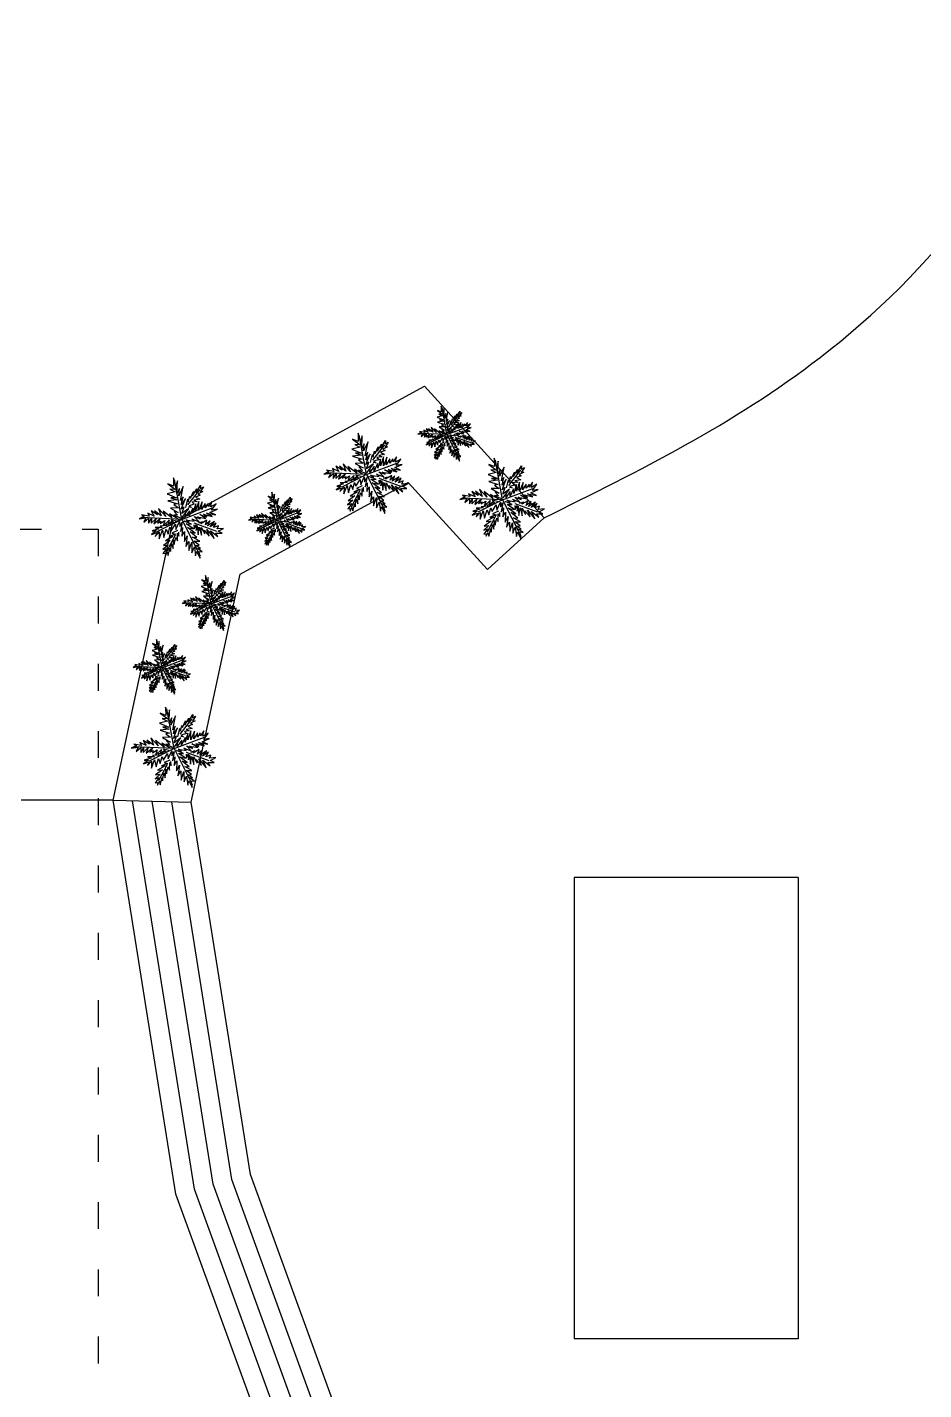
# Model space of a CAD drawing. Header units: millimetres. Extents: x 185 to 501, y 106 to 528.
# Drawn here: x 293.37 to 307.37, y 226.4 to 247.66 of the extents above; entities that cross this region are included whole.
import ezdxf

# ---------------------------------------------------------------- set-up
doc = ezdxf.new("R2010")
doc.units = ezdxf.units.MM
doc.linetypes.add('ACAD_ISO03W100', pattern=[30, 12, -18])
for name, color, linetype in [('arboles', 84, 'Continuous'), ('columnas', 170, 'Continuous'), ('MUEBLES', 33, 'Continuous'), ('pavimento', 252, 'Continuous')]:
    doc.layers.add(name, color=color, linetype=linetype)

msp = doc.modelspace()

# ---------------------------------------------------------------- linework, layer by layer
at = {"layer": 'arboles', "linetype": 'Continuous'}
for p, q in [((299.925, 241.302), (299.848, 241.724)), ((299.991, 241.455), (300.12, 241.619)), ((299.925, 241.302), (299.497, 241.32)), ((299.925, 241.302), (300.248, 241.425)), ((298.669, 240.677), (298.557, 241.297)), ((298.766, 240.901), (298.955, 241.143)), ((299.925, 241.302), (299.662, 241.171)), ((299.854, 241.135), (299.762, 240.959)), ((299.925, 241.302), (300.123, 240.913)), ((300.054, 241.263), (300.296, 241.177)), ((300.794, 240.283), (300.682, 240.903)), ((298.669, 240.677), (298.04, 240.704)), ((298.669, 240.677), (299.143, 240.858)), ((300.891, 240.507), (301.08, 240.749)), ((295.785, 239.979), (295.673, 240.599)), ((298.669, 240.677), (298.282, 240.484)), ((298.669, 240.677), (298.96, 240.105)), ((298.859, 240.62), (299.214, 240.493)), ((295.882, 240.204), (296.071, 240.445)), ((297.28, 239.962), (297.203, 240.384)), ((297.346, 240.114), (297.474, 240.279)), ((298.565, 240.431), (298.429, 240.172)), ((300.794, 240.283), (300.165, 240.309)), ((300.794, 240.283), (300.408, 240.089)), ((300.794, 240.283), (301.268, 240.463)), ((300.794, 240.283), (301.085, 239.711)), ((295.785, 239.979), (296.259, 240.16)), ((297.28, 239.962), (297.602, 240.085)), ((300.984, 240.226), (301.34, 240.099)), ((295.785, 239.979), (295.156, 240.006)), ((295.785, 239.979), (295.398, 239.786)), ((295.785, 239.979), (296.075, 239.408)), ((295.974, 239.923), (296.33, 239.796)), ((297.28, 239.962), (296.852, 239.98)), ((297.28, 239.962), (297.016, 239.83)), ((297.28, 239.962), (297.477, 239.573)), ((297.409, 239.923), (297.651, 239.837)), ((300.69, 240.037), (300.555, 239.778)), ((295.681, 239.733), (295.545, 239.475)), ((297.209, 239.794), (297.117, 239.618)), ((296.245, 238.66), (296.168, 239.082)), ((296.311, 238.812), (296.439, 238.977)), ((296.245, 238.66), (296.567, 238.783)), ((296.245, 238.66), (295.817, 238.678)), ((296.245, 238.66), (295.981, 238.528)), ((296.245, 238.66), (296.442, 238.271)), ((296.374, 238.621), (296.616, 238.535)), ((296.174, 238.492), (296.081, 238.316)), ((295.478, 237.664), (295.401, 238.086)), ((295.544, 237.817), (295.673, 237.981)), ((295.478, 237.664), (295.801, 237.787)), ((295.478, 237.664), (295.05, 237.682)), ((295.478, 237.664), (295.215, 237.533)), ((295.407, 237.497), (295.315, 237.321)), ((295.478, 237.664), (295.676, 237.275)), ((295.607, 237.626), (295.849, 237.539)), ((295.664, 236.401), (295.551, 237.021)), ((295.761, 236.625), (295.95, 236.867)), ((295.664, 236.401), (295.035, 236.428)), ((295.664, 236.401), (296.138, 236.582)), ((295.664, 236.401), (295.277, 236.208)), ((295.664, 236.401), (295.954, 235.829)), ((295.853, 236.344), (296.209, 236.217)), ((295.559, 236.155), (295.424, 235.897))]:
    msp.add_line(p, q, dxfattribs=at)
at = {"layer": 'arboles', "linetype": 'Continuous', "flags": 128}
for points in [[(299.929, 241.323), (299.998, 241.416), (299.926, 241.364), (299.951, 241.433), (299.92, 241.41), (299.963, 241.524), (299.919, 241.459), (299.939, 241.542), (299.912, 241.504), (299.941, 241.652), (299.893, 241.553), (299.901, 241.63), (299.874, 241.576), (299.879, 241.713), (299.862, 241.655), (299.836, 241.744), (299.837, 241.655), (299.777, 241.679), (299.859, 241.619), (299.799, 241.622), (299.855, 241.594), (299.77, 241.573), (299.87, 241.531), (299.808, 241.53), (299.871, 241.511), (299.777, 241.497), (299.878, 241.466), (299.839, 241.459), (299.889, 241.423), (299.804, 241.422), (299.888, 241.373), (299.845, 241.384), (299.881, 241.346), (299.839, 241.349), (299.909, 241.319)], [(299.967, 241.429), (299.989, 241.516), (299.994, 241.489), (300.009, 241.55), (300.017, 241.528), (300.049, 241.597), (300.041, 241.551), (300.084, 241.625), (300.077, 241.584), (300.126, 241.666), (300.122, 241.63), (300.156, 241.647), (300.122, 241.593), (300.149, 241.597), (300.1, 241.573), (300.122, 241.558), (300.072, 241.54), (300.117, 241.517), (300.054, 241.505), (300.087, 241.491), (300.035, 241.484), (300.058, 241.464), (300.002, 241.446), (300.027, 241.429), (299.997, 241.433)], [(298.675, 240.707), (298.777, 240.844), (298.67, 240.767), (298.708, 240.87), (298.661, 240.835), (298.725, 241.003), (298.66, 240.908), (298.69, 241.029), (298.65, 240.973), (298.693, 241.19), (298.622, 241.046), (298.634, 241.159), (298.594, 241.079), (298.602, 241.281), (298.577, 241.195), (298.538, 241.326), (298.54, 241.196), (298.452, 241.231), (298.572, 241.142), (298.485, 241.147), (298.566, 241.106), (298.442, 241.074), (298.589, 241.013), (298.497, 241.011), (298.59, 240.983), (298.452, 240.963), (298.6, 240.918), (298.543, 240.908), (298.617, 240.855), (298.492, 240.853), (298.615, 240.781), (298.551, 240.797), (298.605, 240.741), (298.543, 240.745), (298.646, 240.701)], [(299.883, 241.309), (299.796, 241.359), (299.821, 241.319), (299.728, 241.39), (299.756, 241.333), (299.678, 241.417), (299.706, 241.339), (299.637, 241.394), (299.666, 241.349), (299.599, 241.391), (299.631, 241.335), (299.563, 241.369), (299.578, 241.337), (299.499, 241.351), (299.526, 241.335), (299.471, 241.307), (299.545, 241.319), (299.522, 241.274), (299.573, 241.316), (299.573, 241.261), (299.603, 241.311), (299.598, 241.261), (299.652, 241.313), (299.628, 241.254), (299.697, 241.31), (299.667, 241.263), (299.703, 241.283), (299.697, 241.259), (299.745, 241.289), (299.728, 241.234), (299.791, 241.295), (299.777, 241.247), (299.819, 241.282)], [(299.869, 241.284), (299.812, 241.298), (299.839, 241.268), (299.804, 241.264), (299.82, 241.25), (299.757, 241.246), (299.771, 241.235), (299.695, 241.228), (299.718, 241.217), (299.644, 241.215), (299.681, 241.203), (299.61, 241.181), (299.655, 241.181), (299.603, 241.141), (299.662, 241.163), (299.643, 241.122), (299.686, 241.168), (299.686, 241.096), (299.719, 241.185), (299.734, 241.11), (299.759, 241.198), (299.779, 241.144), (299.798, 241.219), (299.813, 241.178), (299.857, 241.25), (299.863, 241.195), (299.901, 241.278), (299.903, 241.228), (299.927, 241.272), (299.91, 241.174), (299.934, 241.216), (299.927, 241.122), (299.954, 241.172), (299.953, 241.066), (299.983, 241.127), (299.968, 241.012), (299.999, 241.067), (300, 240.969), (300.031, 241.059), (300.032, 240.948), (300.059, 241.012), (300.072, 240.915), (300.083, 240.96), (300.119, 240.889), (300.111, 240.962), (300.142, 240.958), (300.091, 240.993), (300.123, 240.994), (300.073, 241.023), (300.111, 241.027), (300.054, 241.07), (300.116, 241.069), (300.039, 241.113), (300.085, 241.108), (300.013, 241.169), (300.066, 241.155), (299.985, 241.215), (300.05, 241.202), (299.972, 241.253), (300.028, 241.252), (299.951, 241.284), (300.003, 241.276), (299.969, 241.298), (300.058, 241.281), (300.031, 241.308), (300.109, 241.278), (300.056, 241.331), (300.122, 241.306), (300.091, 241.33), (300.183, 241.313), (300.116, 241.353), (300.19, 241.329), (300.157, 241.356), (300.247, 241.334), (300.188, 241.369), (300.286, 241.35), (300.224, 241.376), (300.303, 241.411), (300.242, 241.401), (300.29, 241.468), (300.233, 241.434), (300.244, 241.491), (300.208, 241.437), (300.205, 241.469), (300.174, 241.426), (300.174, 241.469), (300.135, 241.408), (300.142, 241.489), (300.104, 241.395), (300.106, 241.492), (300.072, 241.395), (300.073, 241.465), (300.044, 241.371), (300.042, 241.422), (300.005, 241.341), (300.007, 241.392), (299.959, 241.326), (299.964, 241.36)], [(298.731, 240.864), (298.763, 240.991), (298.771, 240.951), (298.793, 241.041), (298.805, 241.008), (298.851, 241.11), (298.839, 241.042), (298.903, 241.151), (298.893, 241.091), (298.964, 241.211), (298.959, 241.158), (299.008, 241.184), (298.959, 241.104), (298.998, 241.111), (298.926, 241.074), (298.959, 241.053), (298.885, 241.026), (298.952, 240.993), (298.859, 240.975), (298.908, 240.954), (298.831, 240.944), (298.865, 240.914), (298.783, 240.889), (298.819, 240.863), (298.775, 240.869)], [(299.88, 241.182), (299.819, 241.155), (299.857, 241.145), (299.791, 241.119), (299.83, 241.12), (299.751, 241.075), (299.802, 241.076), (299.73, 241.024), (299.78, 241.03), (299.725, 240.981), (299.767, 240.994), (299.726, 240.939), (299.749, 240.942), (299.751, 240.916), (299.769, 240.957), (299.779, 240.917), (299.799, 240.997), (299.804, 240.959), (299.816, 241.041), (299.833, 240.991), (299.838, 241.084), (299.846, 241.034), (299.862, 241.109), (299.878, 241.074), (299.879, 241.156), (299.894, 241.125), (299.893, 241.167)], [(300.054, 241.243), (300.059, 241.202), (300.075, 241.244), (300.079, 241.184), (300.09, 241.237), (300.099, 241.138), (300.111, 241.218), (300.134, 241.133), (300.132, 241.215), (300.169, 241.148), (300.162, 241.187), (300.218, 241.123), (300.19, 241.195), (300.268, 241.099), (300.232, 241.179), (300.31, 241.12), (300.285, 241.154), (300.353, 241.154), (300.312, 241.175), (300.37, 241.207), (300.302, 241.201), (300.316, 241.235), (300.264, 241.217), (300.292, 241.263), (300.228, 241.222), (300.274, 241.279), (300.199, 241.233), (300.227, 241.285), (300.176, 241.244), (300.192, 241.294), (300.128, 241.256), (300.146, 241.277), (300.102, 241.263)], [(298.587, 240.65), (298.503, 240.671), (298.543, 240.627), (298.491, 240.62), (298.515, 240.601), (298.422, 240.595), (298.442, 240.578), (298.331, 240.568), (298.365, 240.552), (298.256, 240.549), (298.311, 240.531), (298.206, 240.499), (298.273, 240.499), (298.196, 240.44), (298.283, 240.472), (298.255, 240.412), (298.318, 240.48), (298.317, 240.375), (298.367, 240.505), (298.388, 240.395), (298.425, 240.523), (298.455, 240.445), (298.483, 240.555), (298.505, 240.495), (298.57, 240.601), (298.579, 240.519), (298.634, 240.642), (298.637, 240.567), (298.673, 240.632), (298.647, 240.489), (298.682, 240.551), (298.672, 240.412), (298.712, 240.486), (298.71, 240.33), (298.754, 240.42), (298.732, 240.251), (298.778, 240.331), (298.78, 240.188), (298.824, 240.32), (298.826, 240.157), (298.866, 240.25), (298.885, 240.108), (298.901, 240.174), (298.954, 240.071), (298.943, 240.177), (298.987, 240.171), (298.913, 240.222), (298.96, 240.224), (298.887, 240.267), (298.942, 240.272), (298.858, 240.336), (298.95, 240.334), (298.836, 240.399), (298.905, 240.392), (298.799, 240.481), (298.876, 240.461), (298.757, 240.549), (298.852, 240.53), (298.738, 240.604), (298.82, 240.603), (298.707, 240.65), (298.784, 240.639), (298.733, 240.671), (298.865, 240.646), (298.824, 240.686), (298.939, 240.641), (298.862, 240.719), (298.958, 240.682), (298.913, 240.718), (299.048, 240.693), (298.949, 240.752), (299.058, 240.716), (299.009, 240.756), (299.142, 240.723), (299.055, 240.775), (299.199, 240.747), (299.109, 240.786), (299.225, 240.837), (299.134, 240.822), (299.205, 240.921), (299.122, 240.871), (299.138, 240.954), (299.085, 240.875), (299.081, 240.923), (299.035, 240.858), (299.035, 240.923), (298.977, 240.832), (298.987, 240.951), (298.932, 240.814), (298.934, 240.956), (298.886, 240.814), (298.887, 240.917), (298.844, 240.778), (298.841, 240.853), (298.787, 240.733), (298.789, 240.808), (298.719, 240.712), (298.726, 240.762)], [(300.8, 240.313), (300.902, 240.45), (300.796, 240.373), (300.833, 240.476), (300.786, 240.441), (300.85, 240.609), (300.785, 240.514), (300.815, 240.634), (300.775, 240.579), (300.818, 240.796), (300.747, 240.651), (300.759, 240.765), (300.719, 240.685), (300.727, 240.886), (300.702, 240.801), (300.663, 240.932), (300.665, 240.802), (300.577, 240.837), (300.697, 240.748), (300.61, 240.753), (300.691, 240.711), (300.567, 240.68), (300.714, 240.619), (300.622, 240.617), (300.715, 240.589), (300.577, 240.569), (300.725, 240.524), (300.668, 240.513), (300.742, 240.461), (300.617, 240.459), (300.74, 240.387), (300.677, 240.403), (300.73, 240.347), (300.668, 240.351), (300.771, 240.307)], [(298.607, 240.686), (298.48, 240.761), (298.516, 240.701), (298.38, 240.806), (298.421, 240.722), (298.306, 240.846), (298.348, 240.732), (298.246, 240.811), (298.289, 240.746), (298.191, 240.807), (298.238, 240.725), (298.137, 240.775), (298.16, 240.728), (298.043, 240.749), (298.083, 240.726), (298.002, 240.683), (298.111, 240.702), (298.077, 240.635), (298.152, 240.697), (298.151, 240.617), (298.196, 240.689), (298.189, 240.617), (298.267, 240.693), (298.233, 240.606), (298.334, 240.689), (298.29, 240.62), (298.344, 240.649), (298.335, 240.613), (298.405, 240.658), (298.38, 240.577), (298.473, 240.666), (298.452, 240.596), (298.514, 240.647)], [(300.856, 240.47), (300.888, 240.596), (300.896, 240.557), (300.918, 240.646), (300.93, 240.614), (300.977, 240.715), (300.965, 240.648), (301.028, 240.757), (301.018, 240.697), (301.089, 240.817), (301.084, 240.764), (301.133, 240.79), (301.084, 240.71), (301.123, 240.717), (301.052, 240.68), (301.084, 240.659), (301.01, 240.632), (301.077, 240.598), (300.984, 240.581), (301.033, 240.56), (300.956, 240.55), (300.99, 240.52), (300.908, 240.494), (300.944, 240.469), (300.9, 240.475)], [(295.791, 240.01), (295.893, 240.147), (295.786, 240.07), (295.824, 240.172), (295.777, 240.138), (295.841, 240.306), (295.776, 240.211), (295.806, 240.331), (295.766, 240.275), (295.809, 240.493), (295.738, 240.348), (295.75, 240.462), (295.71, 240.381), (295.718, 240.583), (295.693, 240.497), (295.654, 240.629), (295.656, 240.498), (295.567, 240.534), (295.688, 240.444), (295.601, 240.45), (295.682, 240.408), (295.558, 240.377), (295.705, 240.315), (295.613, 240.314), (295.706, 240.286), (295.568, 240.266), (295.716, 240.221), (295.659, 240.21), (295.733, 240.157), (295.607, 240.156), (295.731, 240.084), (295.667, 240.1), (295.721, 240.044), (295.659, 240.048), (295.762, 240.004)], [(295.847, 240.166), (295.878, 240.293), (295.887, 240.253), (295.909, 240.343), (295.921, 240.311), (295.967, 240.412), (295.955, 240.345), (296.019, 240.453), (296.009, 240.394), (296.08, 240.514), (296.075, 240.461), (296.124, 240.486), (296.074, 240.407), (296.114, 240.413), (296.042, 240.377), (296.075, 240.356), (296.001, 240.328), (296.068, 240.295), (295.975, 240.277), (296.024, 240.257), (295.947, 240.246), (295.981, 240.217), (295.899, 240.191), (295.935, 240.166), (295.891, 240.172)], [(298.603, 240.5), (298.513, 240.46), (298.569, 240.446), (298.472, 240.408), (298.53, 240.41), (298.413, 240.342), (298.489, 240.345), (298.383, 240.268), (298.456, 240.278), (298.375, 240.206), (298.438, 240.225), (298.376, 240.143), (298.41, 240.148), (298.414, 240.109), (298.44, 240.17), (298.455, 240.112), (298.485, 240.229), (298.492, 240.173), (298.509, 240.294), (298.533, 240.22), (298.541, 240.356), (298.552, 240.283), (298.577, 240.393), (298.6, 240.342), (298.602, 240.463), (298.624, 240.416), (298.623, 240.479)], [(298.859, 240.59), (298.865, 240.53), (298.889, 240.591), (298.895, 240.503), (298.911, 240.581), (298.924, 240.436), (298.942, 240.553), (298.976, 240.428), (298.974, 240.549), (299.028, 240.451), (299.018, 240.508), (299.099, 240.414), (299.058, 240.519), (299.173, 240.379), (299.12, 240.496), (299.234, 240.409), (299.198, 240.46), (299.298, 240.459), (299.238, 240.49), (299.322, 240.537), (299.223, 240.529), (299.244, 240.578), (299.167, 240.551), (299.208, 240.62), (299.114, 240.559), (299.181, 240.643), (299.072, 240.575), (299.113, 240.652), (299.039, 240.591), (299.062, 240.664), (298.968, 240.609), (298.993, 240.64), (298.929, 240.619)], [(300.712, 240.256), (300.629, 240.277), (300.668, 240.233), (300.616, 240.226), (300.641, 240.207), (300.547, 240.201), (300.568, 240.184), (300.457, 240.174), (300.49, 240.157), (300.381, 240.155), (300.436, 240.136), (300.331, 240.105), (300.398, 240.105), (300.321, 240.045), (300.408, 240.078), (300.38, 240.017), (300.443, 240.085), (300.443, 239.98), (300.492, 240.111), (300.513, 240), (300.551, 240.129), (300.58, 240.051), (300.608, 240.161), (300.63, 240.101), (300.695, 240.206), (300.704, 240.125), (300.759, 240.248), (300.762, 240.173), (300.798, 240.238), (300.772, 240.095), (300.807, 240.157), (300.797, 240.018), (300.837, 240.092), (300.836, 239.936), (300.879, 240.025), (300.857, 239.857), (300.903, 239.937), (300.905, 239.794), (300.95, 239.926), (300.951, 239.763), (300.991, 239.856), (301.01, 239.713), (301.026, 239.78), (301.079, 239.676), (301.068, 239.783), (301.113, 239.776), (301.038, 239.828), (301.085, 239.829), (301.012, 239.872), (301.067, 239.878), (300.983, 239.942), (301.075, 239.94), (300.961, 240.005), (301.03, 239.997), (300.924, 240.086), (301.001, 240.067), (300.882, 240.154), (300.977, 240.135), (300.863, 240.21), (300.945, 240.209), (300.832, 240.256), (300.91, 240.244), (300.859, 240.277), (300.99, 240.252), (300.949, 240.292), (301.064, 240.247), (300.987, 240.325), (301.083, 240.288), (301.038, 240.324), (301.173, 240.298), (301.074, 240.358), (301.184, 240.322), (301.134, 240.362), (301.267, 240.329), (301.18, 240.38), (301.324, 240.352), (301.234, 240.391), (301.35, 240.443), (301.259, 240.428), (301.33, 240.527), (301.247, 240.477), (301.263, 240.56), (301.21, 240.481), (301.206, 240.528), (301.16, 240.464), (301.16, 240.528), (301.102, 240.438), (301.113, 240.557), (301.057, 240.419), (301.06, 240.562), (301.011, 240.419), (301.012, 240.523), (300.969, 240.384), (300.966, 240.458), (300.912, 240.339), (300.914, 240.414), (300.844, 240.318), (300.852, 240.367)], [(295.703, 239.953), (295.619, 239.974), (295.659, 239.929), (295.607, 239.923), (295.631, 239.903), (295.538, 239.897), (295.558, 239.881), (295.447, 239.871), (295.481, 239.854), (295.372, 239.852), (295.427, 239.833), (295.322, 239.802), (295.389, 239.802), (295.312, 239.742), (295.399, 239.775), (295.37, 239.714), (295.433, 239.782), (295.433, 239.677), (295.483, 239.808), (295.504, 239.697), (295.541, 239.826), (295.571, 239.748), (295.598, 239.857), (295.621, 239.798), (295.685, 239.903), (295.695, 239.822), (295.75, 239.944), (295.753, 239.87), (295.789, 239.935), (295.763, 239.792), (295.798, 239.854), (295.788, 239.715), (295.828, 239.789), (295.826, 239.633), (295.87, 239.722), (295.848, 239.554), (295.894, 239.634), (295.896, 239.491), (295.94, 239.622), (295.942, 239.459), (295.982, 239.553), (296, 239.41), (296.017, 239.477), (296.07, 239.373), (296.059, 239.479), (296.103, 239.473), (296.029, 239.525), (296.076, 239.526), (296.003, 239.569), (296.058, 239.575), (295.974, 239.639), (296.066, 239.637), (295.952, 239.702), (296.021, 239.694), (295.915, 239.783), (295.992, 239.764), (295.873, 239.851), (295.968, 239.832), (295.854, 239.907), (295.936, 239.906), (295.823, 239.952), (295.9, 239.941), (295.849, 239.974), (295.981, 239.949), (295.94, 239.989), (296.055, 239.943), (295.978, 240.022), (296.074, 239.985), (296.029, 240.021), (296.163, 239.995), (296.065, 240.054), (296.174, 240.019), (296.125, 240.059), (296.258, 240.026), (296.171, 240.077), (296.315, 240.049), (296.225, 240.088), (296.341, 240.14), (296.25, 240.125), (296.321, 240.223), (296.238, 240.174), (296.254, 240.257), (296.201, 240.178), (296.196, 240.225), (296.151, 240.161), (296.15, 240.225), (296.093, 240.134), (296.103, 240.253), (296.048, 240.116), (296.05, 240.258), (296.002, 240.116), (296.003, 240.219), (295.96, 240.081), (295.957, 240.155), (295.903, 240.036), (295.905, 240.111), (295.835, 240.015), (295.842, 240.064)], [(297.284, 239.982), (297.353, 240.076), (297.281, 240.023), (297.306, 240.093), (297.274, 240.07), (297.318, 240.184), (297.273, 240.119), (297.294, 240.201), (297.267, 240.163), (297.296, 240.311), (297.248, 240.213), (297.256, 240.29), (297.229, 240.235), (297.234, 240.373), (297.217, 240.314), (297.19, 240.404), (297.192, 240.315), (297.132, 240.339), (297.214, 240.278), (297.154, 240.282), (297.21, 240.254), (297.125, 240.232), (297.225, 240.19), (297.162, 240.189), (297.226, 240.17), (297.132, 240.157), (297.233, 240.126), (297.194, 240.119), (297.244, 240.083), (297.159, 240.082), (297.243, 240.033), (297.2, 240.044), (297.236, 240.006), (297.194, 240.008), (297.264, 239.978)], [(297.322, 240.089), (297.343, 240.175), (297.349, 240.148), (297.364, 240.209), (297.372, 240.187), (297.404, 240.256), (297.396, 240.21), (297.439, 240.285), (297.432, 240.244), (297.48, 240.326), (297.477, 240.29), (297.51, 240.307), (297.477, 240.253), (297.504, 240.257), (297.455, 240.232), (297.477, 240.218), (297.426, 240.199), (297.472, 240.177), (297.409, 240.165), (297.442, 240.151), (297.39, 240.144), (297.413, 240.123), (297.357, 240.106), (297.382, 240.089), (297.352, 240.093)], [(300.733, 240.292), (300.605, 240.367), (300.641, 240.307), (300.505, 240.412), (300.546, 240.327), (300.431, 240.451), (300.473, 240.337), (300.371, 240.417), (300.414, 240.352), (300.316, 240.413), (300.363, 240.33), (300.262, 240.38), (300.285, 240.334), (300.168, 240.355), (300.209, 240.331), (300.127, 240.289), (300.236, 240.308), (300.202, 240.241), (300.277, 240.303), (300.277, 240.222), (300.321, 240.295), (300.314, 240.223), (300.393, 240.298), (300.358, 240.212), (300.459, 240.295), (300.415, 240.225), (300.469, 240.255), (300.46, 240.219), (300.53, 240.264), (300.505, 240.183), (300.598, 240.272), (300.577, 240.201), (300.639, 240.253)], [(300.984, 240.196), (300.991, 240.135), (301.014, 240.197), (301.02, 240.108), (301.036, 240.186), (301.049, 240.042), (301.067, 240.159), (301.101, 240.034), (301.099, 240.154), (301.153, 240.057), (301.143, 240.114), (301.224, 240.019), (301.183, 240.125), (301.298, 239.985), (301.245, 240.101), (301.36, 240.015), (301.323, 240.065), (301.423, 240.065), (301.363, 240.096), (301.447, 240.143), (301.348, 240.134), (301.369, 240.184), (301.292, 240.157), (301.333, 240.225), (301.239, 240.165), (301.306, 240.248), (301.197, 240.181), (301.238, 240.257), (301.164, 240.197), (301.187, 240.27), (301.093, 240.215), (301.119, 240.246), (301.054, 240.225)], [(295.723, 239.989), (295.596, 240.063), (295.632, 240.004), (295.495, 240.108), (295.537, 240.024), (295.422, 240.148), (295.464, 240.034), (295.362, 240.114), (295.405, 240.049), (295.307, 240.11), (295.354, 240.027), (295.253, 240.077), (295.276, 240.03), (295.159, 240.051), (295.199, 240.028), (295.118, 239.986), (295.226, 240.005), (295.193, 239.938), (295.268, 239.999), (295.267, 239.919), (295.312, 239.992), (295.305, 239.919), (295.383, 239.995), (295.348, 239.909), (295.45, 239.992), (295.406, 239.922), (295.459, 239.951), (295.45, 239.916), (295.521, 239.961), (295.496, 239.88), (295.588, 239.968), (295.568, 239.898), (295.63, 239.95)], [(297.238, 239.968), (297.151, 240.019), (297.175, 239.978), (297.083, 240.05), (297.111, 239.992), (297.032, 240.077), (297.061, 239.999), (296.992, 240.053), (297.021, 240.009), (296.954, 240.05), (296.986, 239.994), (296.917, 240.028), (296.933, 239.997), (296.854, 240.011), (296.881, 239.995), (296.826, 239.966), (296.9, 239.979), (296.877, 239.933), (296.928, 239.975), (296.927, 239.921), (296.958, 239.97), (296.953, 239.921), (297.006, 239.973), (296.983, 239.914), (297.052, 239.97), (297.022, 239.923), (297.058, 239.943), (297.052, 239.919), (297.1, 239.949), (297.083, 239.894), (297.146, 239.954), (297.132, 239.906), (297.174, 239.942)], [(297.224, 239.944), (297.167, 239.958), (297.194, 239.928), (297.158, 239.923), (297.175, 239.91), (297.111, 239.906), (297.125, 239.895), (297.05, 239.888), (297.073, 239.877), (296.999, 239.875), (297.036, 239.862), (296.964, 239.841), (297.01, 239.841), (296.958, 239.8), (297.017, 239.822), (296.998, 239.781), (297.04, 239.828), (297.04, 239.756), (297.074, 239.845), (297.089, 239.77), (297.114, 239.857), (297.134, 239.804), (297.153, 239.879), (297.168, 239.838), (297.212, 239.91), (297.218, 239.855), (297.256, 239.938), (297.258, 239.887), (297.282, 239.931), (297.265, 239.834), (297.288, 239.876), (297.282, 239.782), (297.309, 239.832), (297.308, 239.726), (297.338, 239.787), (297.322, 239.672), (297.354, 239.727), (297.355, 239.629), (297.385, 239.719), (297.387, 239.608), (297.414, 239.671), (297.426, 239.574), (297.438, 239.62), (297.474, 239.549), (297.466, 239.621), (297.496, 239.617), (297.446, 239.652), (297.477, 239.653), (297.428, 239.683), (297.466, 239.686), (297.408, 239.73), (297.471, 239.729), (297.393, 239.773), (297.44, 239.768), (297.368, 239.828), (297.421, 239.815), (297.339, 239.875), (297.404, 239.862), (297.327, 239.912), (297.382, 239.912), (297.305, 239.943), (297.358, 239.936), (297.323, 239.958), (297.413, 239.941), (297.385, 239.968), (297.464, 239.937), (297.411, 239.991), (297.476, 239.965), (297.446, 239.99), (297.537, 239.973), (297.47, 240.013), (297.545, 239.989), (297.511, 240.016), (297.602, 239.993), (297.542, 240.028), (297.64, 240.009), (297.579, 240.036), (297.658, 240.071), (297.596, 240.061), (297.644, 240.128), (297.588, 240.094), (297.599, 240.151), (297.563, 240.097), (297.56, 240.129), (297.529, 240.085), (297.528, 240.129), (297.49, 240.067), (297.496, 240.148), (297.458, 240.055), (297.46, 240.152), (297.427, 240.055), (297.428, 240.125), (297.399, 240.031), (297.397, 240.082), (297.36, 240), (297.361, 240.051), (297.314, 239.986), (297.319, 240.019)], [(300.729, 240.106), (300.638, 240.066), (300.694, 240.052), (300.597, 240.014), (300.655, 240.016), (300.538, 239.948), (300.614, 239.951), (300.508, 239.874), (300.581, 239.883), (300.501, 239.811), (300.563, 239.83), (300.501, 239.749), (300.535, 239.754), (300.539, 239.715), (300.565, 239.776), (300.58, 239.718), (300.61, 239.835), (300.617, 239.779), (300.634, 239.9), (300.659, 239.826), (300.666, 239.962), (300.678, 239.889), (300.702, 239.999), (300.725, 239.947), (300.727, 240.068), (300.749, 240.022), (300.748, 240.085)], [(295.975, 239.893), (295.981, 239.832), (296.005, 239.894), (296.011, 239.805), (296.027, 239.883), (296.04, 239.739), (296.058, 239.856), (296.092, 239.73), (296.09, 239.851), (296.144, 239.754), (296.134, 239.81), (296.215, 239.716), (296.174, 239.822), (296.289, 239.681), (296.236, 239.798), (296.35, 239.712), (296.314, 239.762), (296.414, 239.762), (296.354, 239.793), (296.438, 239.839), (296.339, 239.831), (296.36, 239.88), (296.282, 239.854), (296.324, 239.922), (296.23, 239.862), (296.297, 239.945), (296.188, 239.877), (296.229, 239.954), (296.155, 239.894), (296.178, 239.967), (296.083, 239.912), (296.109, 239.943), (296.045, 239.921)], [(297.235, 239.841), (297.173, 239.814), (297.211, 239.805), (297.146, 239.779), (297.185, 239.78), (297.105, 239.734), (297.157, 239.736), (297.085, 239.683), (297.135, 239.69), (297.08, 239.641), (297.122, 239.654), (297.08, 239.599), (297.103, 239.602), (297.106, 239.575), (297.124, 239.617), (297.134, 239.577), (297.154, 239.657), (297.159, 239.619), (297.171, 239.701), (297.187, 239.651), (297.193, 239.744), (297.2, 239.694), (297.217, 239.769), (297.233, 239.734), (297.234, 239.816), (297.249, 239.784), (297.248, 239.827)], [(297.409, 239.903), (297.413, 239.862), (297.429, 239.903), (297.433, 239.843), (297.444, 239.896), (297.453, 239.798), (297.465, 239.878), (297.489, 239.792), (297.487, 239.874), (297.524, 239.808), (297.517, 239.847), (297.573, 239.783), (297.545, 239.854), (297.622, 239.759), (297.586, 239.838), (297.665, 239.78), (297.64, 239.814), (297.708, 239.814), (297.667, 239.835), (297.724, 239.866), (297.657, 239.861), (297.671, 239.894), (297.618, 239.876), (297.647, 239.923), (297.583, 239.882), (297.628, 239.939), (297.554, 239.892), (297.582, 239.945), (297.531, 239.904), (297.547, 239.953), (297.483, 239.916), (297.501, 239.937), (297.457, 239.922)], [(295.719, 239.803), (295.629, 239.763), (295.685, 239.749), (295.588, 239.711), (295.646, 239.713), (295.529, 239.645), (295.605, 239.647), (295.499, 239.57), (295.572, 239.58), (295.491, 239.508), (295.553, 239.527), (295.492, 239.446), (295.526, 239.45), (295.529, 239.412), (295.556, 239.472), (295.571, 239.414), (295.601, 239.532), (295.608, 239.476), (295.625, 239.596), (295.649, 239.523), (295.657, 239.659), (295.668, 239.585), (295.693, 239.696), (295.716, 239.644), (295.718, 239.765), (295.739, 239.719), (295.739, 239.781)], [(296.249, 238.68), (296.318, 238.774), (296.246, 238.721), (296.271, 238.791), (296.239, 238.768), (296.282, 238.882), (296.238, 238.817), (296.259, 238.899), (296.231, 238.861), (296.261, 239.009), (296.213, 238.911), (296.221, 238.988), (296.194, 238.933), (296.199, 239.071), (296.182, 239.012), (296.155, 239.102), (296.157, 239.013), (296.097, 239.037), (296.179, 238.976), (296.119, 238.98), (296.175, 238.952), (296.09, 238.93), (296.19, 238.888), (296.127, 238.887), (296.191, 238.868), (296.097, 238.855), (296.197, 238.824), (296.159, 238.817), (296.209, 238.781), (296.124, 238.78), (296.208, 238.731), (296.165, 238.742), (296.201, 238.704), (296.159, 238.706), (296.229, 238.676)], [(296.287, 238.787), (296.308, 238.873), (296.314, 238.846), (296.329, 238.907), (296.337, 238.885), (296.369, 238.954), (296.361, 238.908), (296.404, 238.983), (296.397, 238.942), (296.445, 239.024), (296.442, 238.988), (296.475, 239.005), (296.442, 238.951), (296.468, 238.955), (296.42, 238.93), (296.442, 238.916), (296.391, 238.897), (296.437, 238.875), (296.374, 238.863), (296.407, 238.849), (296.355, 238.842), (296.378, 238.821), (296.322, 238.804), (296.347, 238.787), (296.317, 238.791)], [(296.203, 238.666), (296.116, 238.717), (296.14, 238.676), (296.048, 238.748), (296.076, 238.69), (295.997, 238.775), (296.026, 238.697), (295.957, 238.751), (295.986, 238.707), (295.919, 238.748), (295.951, 238.692), (295.882, 238.726), (295.898, 238.695), (295.819, 238.709), (295.846, 238.693), (295.791, 238.664), (295.864, 238.677), (295.842, 238.631), (295.893, 238.673), (295.892, 238.619), (295.923, 238.668), (295.918, 238.619), (295.971, 238.671), (295.947, 238.612), (296.016, 238.668), (295.987, 238.621), (296.023, 238.641), (296.017, 238.617), (296.065, 238.647), (296.048, 238.592), (296.111, 238.652), (296.097, 238.604), (296.139, 238.64)], [(296.189, 238.642), (296.132, 238.656), (296.159, 238.626), (296.123, 238.621), (296.14, 238.608), (296.076, 238.604), (296.09, 238.593), (296.015, 238.586), (296.038, 238.575), (295.964, 238.573), (296.001, 238.56), (295.929, 238.539), (295.975, 238.539), (295.922, 238.498), (295.982, 238.52), (295.962, 238.479), (296.005, 238.526), (296.005, 238.454), (296.039, 238.543), (296.053, 238.468), (296.079, 238.555), (296.099, 238.502), (296.118, 238.577), (296.133, 238.536), (296.177, 238.608), (296.183, 238.553), (296.221, 238.636), (296.223, 238.585), (296.247, 238.629), (296.229, 238.532), (296.253, 238.574), (296.246, 238.48), (296.274, 238.53), (296.273, 238.424), (296.303, 238.485), (296.287, 238.37), (296.319, 238.425), (296.32, 238.327), (296.35, 238.417), (296.352, 238.306), (296.379, 238.369), (296.391, 238.272), (296.403, 238.318), (296.439, 238.247), (296.431, 238.319), (296.461, 238.315), (296.411, 238.35), (296.442, 238.351), (296.393, 238.38), (296.431, 238.384), (296.373, 238.428), (296.436, 238.427), (296.358, 238.471), (296.405, 238.466), (296.333, 238.526), (296.386, 238.513), (296.304, 238.573), (296.369, 238.56), (296.292, 238.61), (296.347, 238.61), (296.27, 238.641), (296.323, 238.634), (296.288, 238.656), (296.378, 238.639), (296.35, 238.666), (296.429, 238.635), (296.376, 238.689), (296.441, 238.663), (296.41, 238.688), (296.502, 238.671), (296.435, 238.711), (296.51, 238.687), (296.476, 238.714), (296.567, 238.691), (296.507, 238.726), (296.605, 238.707), (296.544, 238.734), (296.623, 238.769), (296.561, 238.759), (296.609, 238.826), (296.553, 238.792), (296.564, 238.849), (296.528, 238.795), (296.525, 238.827), (296.494, 238.783), (296.493, 238.827), (296.454, 238.765), (296.461, 238.846), (296.423, 238.753), (296.425, 238.85), (296.392, 238.753), (296.393, 238.823), (296.364, 238.729), (296.362, 238.78), (296.325, 238.698), (296.326, 238.749), (296.279, 238.684), (296.284, 238.717)], [(296.374, 238.601), (296.378, 238.56), (296.394, 238.601), (296.398, 238.541), (296.409, 238.594), (296.418, 238.496), (296.43, 238.576), (296.454, 238.49), (296.452, 238.572), (296.489, 238.506), (296.482, 238.545), (296.537, 238.481), (296.51, 238.552), (296.587, 238.457), (296.551, 238.536), (296.629, 238.478), (296.604, 238.512), (296.673, 238.512), (296.632, 238.533), (296.689, 238.564), (296.622, 238.559), (296.636, 238.592), (296.583, 238.574), (296.612, 238.621), (296.548, 238.58), (296.593, 238.637), (296.519, 238.59), (296.547, 238.643), (296.496, 238.602), (296.512, 238.651), (296.448, 238.614), (296.465, 238.635), (296.421, 238.62)], [(296.2, 238.539), (296.138, 238.512), (296.176, 238.503), (296.111, 238.477), (296.15, 238.478), (296.07, 238.432), (296.122, 238.434), (296.05, 238.381), (296.099, 238.388), (296.045, 238.339), (296.087, 238.352), (296.045, 238.297), (296.068, 238.3), (296.071, 238.273), (296.089, 238.315), (296.099, 238.275), (296.119, 238.355), (296.124, 238.317), (296.136, 238.399), (296.152, 238.349), (296.158, 238.442), (296.165, 238.392), (296.182, 238.467), (296.198, 238.432), (296.199, 238.514), (296.214, 238.482), (296.213, 238.525)], [(295.482, 237.685), (295.551, 237.778), (295.479, 237.726), (295.504, 237.795), (295.473, 237.772), (295.516, 237.886), (295.472, 237.822), (295.492, 237.904), (295.465, 237.866), (295.494, 238.014), (295.446, 237.915), (295.454, 237.993), (295.427, 237.938), (295.432, 238.075), (295.415, 238.017), (295.389, 238.106), (295.39, 238.018), (295.33, 238.042), (295.412, 237.981), (295.352, 237.984), (295.408, 237.956), (295.323, 237.935), (295.423, 237.893), (295.361, 237.892), (295.424, 237.873), (295.33, 237.859), (295.431, 237.828), (295.392, 237.821), (295.442, 237.785), (295.357, 237.784), (295.441, 237.735), (295.398, 237.746), (295.434, 237.708), (295.392, 237.711), (295.462, 237.681)], [(295.52, 237.792), (295.542, 237.878), (295.547, 237.851), (295.562, 237.912), (295.57, 237.89), (295.602, 237.959), (295.594, 237.913), (295.637, 237.987), (295.63, 237.946), (295.679, 238.028), (295.675, 237.992), (295.709, 238.009), (295.675, 237.955), (295.702, 237.96), (295.653, 237.935), (295.675, 237.92), (295.625, 237.902), (295.67, 237.879), (295.607, 237.867), (295.64, 237.853), (295.588, 237.846), (295.611, 237.826), (295.555, 237.808), (295.58, 237.791), (295.55, 237.795)], [(295.436, 237.671), (295.349, 237.721), (295.374, 237.681), (295.281, 237.752), (295.309, 237.695), (295.231, 237.779), (295.259, 237.701), (295.19, 237.756), (295.219, 237.711), (295.152, 237.753), (295.184, 237.697), (295.116, 237.731), (295.131, 237.699), (295.052, 237.713), (295.079, 237.697), (295.024, 237.669), (295.098, 237.682), (295.075, 237.636), (295.126, 237.678), (295.126, 237.623), (295.156, 237.673), (295.151, 237.623), (295.204, 237.675), (295.181, 237.616), (295.25, 237.673), (295.22, 237.625), (295.256, 237.645), (295.25, 237.621), (295.298, 237.651), (295.281, 237.596), (295.344, 237.657), (295.33, 237.609), (295.372, 237.644)], [(295.422, 237.646), (295.365, 237.66), (295.392, 237.63), (295.356, 237.626), (295.373, 237.612), (295.31, 237.608), (295.324, 237.597), (295.248, 237.59), (295.271, 237.579), (295.197, 237.577), (295.234, 237.565), (295.163, 237.543), (295.208, 237.543), (295.156, 237.503), (295.215, 237.525), (295.196, 237.484), (295.239, 237.53), (295.239, 237.458), (295.272, 237.547), (295.287, 237.472), (295.312, 237.56), (295.332, 237.507), (295.351, 237.581), (295.366, 237.54), (295.41, 237.612), (295.416, 237.557), (295.454, 237.64), (295.456, 237.59), (295.48, 237.634), (295.463, 237.536), (295.487, 237.579), (295.48, 237.484), (295.507, 237.534), (295.506, 237.428), (295.536, 237.489), (295.52, 237.374), (295.552, 237.429), (295.553, 237.331), (295.584, 237.421), (295.585, 237.31), (295.612, 237.374), (295.625, 237.277), (295.636, 237.322), (295.672, 237.251), (295.664, 237.324), (295.695, 237.32), (295.644, 237.355), (295.676, 237.356), (295.626, 237.385), (295.664, 237.389), (295.607, 237.432), (295.669, 237.431), (295.592, 237.475), (295.638, 237.47), (295.566, 237.531), (295.619, 237.517), (295.538, 237.577), (295.603, 237.564), (295.525, 237.615), (295.581, 237.614), (295.504, 237.646), (295.556, 237.638), (295.522, 237.66), (295.611, 237.643), (295.583, 237.671), (295.662, 237.64), (295.609, 237.693), (295.674, 237.668), (295.644, 237.692), (295.736, 237.675), (295.668, 237.715), (295.743, 237.691), (295.71, 237.718), (295.8, 237.696), (295.741, 237.731), (295.839, 237.712), (295.777, 237.738), (295.856, 237.773), (295.794, 237.763), (295.843, 237.83), (295.786, 237.796), (295.797, 237.853), (295.761, 237.799), (295.758, 237.831), (295.727, 237.788), (295.727, 237.831), (295.688, 237.77), (295.695, 237.851), (295.657, 237.757), (295.659, 237.854), (295.625, 237.757), (295.626, 237.828), (295.597, 237.733), (295.595, 237.784), (295.558, 237.703), (295.56, 237.754), (295.512, 237.688), (295.517, 237.722)], [(295.433, 237.544), (295.372, 237.517), (295.41, 237.507), (295.344, 237.481), (295.383, 237.483), (295.304, 237.437), (295.355, 237.438), (295.283, 237.386), (295.333, 237.392), (295.278, 237.343), (295.32, 237.356), (295.278, 237.301), (295.302, 237.304), (295.304, 237.278), (295.322, 237.319), (295.332, 237.28), (295.352, 237.359), (295.357, 237.321), (295.369, 237.403), (295.386, 237.353), (295.391, 237.446), (295.398, 237.396), (295.415, 237.471), (295.431, 237.436), (295.432, 237.518), (295.447, 237.487), (295.446, 237.529)], [(295.607, 237.605), (295.612, 237.564), (295.628, 237.606), (295.632, 237.546), (295.643, 237.599), (295.652, 237.5), (295.664, 237.58), (295.687, 237.495), (295.685, 237.577), (295.722, 237.511), (295.715, 237.549), (295.771, 237.485), (295.743, 237.557), (295.821, 237.461), (295.785, 237.541), (295.863, 237.482), (295.838, 237.516), (295.906, 237.516), (295.865, 237.537), (295.922, 237.569), (295.855, 237.563), (295.869, 237.597), (295.816, 237.579), (295.845, 237.625), (295.781, 237.584), (295.827, 237.641), (295.752, 237.595), (295.78, 237.647), (295.729, 237.606), (295.745, 237.656), (295.681, 237.618), (295.699, 237.639), (295.655, 237.625)], [(295.67, 236.431), (295.771, 236.568), (295.665, 236.492), (295.702, 236.594), (295.656, 236.56), (295.719, 236.728), (295.654, 236.632), (295.684, 236.753), (295.644, 236.697), (295.687, 236.915), (295.616, 236.77), (295.628, 236.883), (295.589, 236.803), (295.596, 237.005), (295.572, 236.919), (295.532, 237.05), (295.534, 236.92), (295.446, 236.955), (295.567, 236.866), (295.479, 236.871), (295.561, 236.83), (295.436, 236.798), (295.584, 236.737), (295.491, 236.735), (295.584, 236.707), (295.446, 236.688), (295.594, 236.642), (295.537, 236.632), (295.611, 236.579), (295.486, 236.577), (295.609, 236.505), (295.546, 236.521), (295.599, 236.465), (295.538, 236.469), (295.64, 236.425)], [(295.725, 236.588), (295.757, 236.715), (295.765, 236.675), (295.788, 236.765), (295.799, 236.732), (295.846, 236.834), (295.834, 236.766), (295.897, 236.875), (295.887, 236.815), (295.958, 236.935), (295.953, 236.882), (296.002, 236.908), (295.953, 236.828), (295.992, 236.835), (295.921, 236.799), (295.953, 236.777), (295.879, 236.75), (295.946, 236.717), (295.853, 236.699), (295.902, 236.678), (295.826, 236.668), (295.859, 236.638), (295.777, 236.613), (295.814, 236.587), (295.769, 236.593)], [(295.581, 236.374), (295.498, 236.395), (295.538, 236.351), (295.485, 236.344), (295.51, 236.325), (295.416, 236.319), (295.437, 236.302), (295.326, 236.292), (295.36, 236.276), (295.251, 236.273), (295.305, 236.255), (295.2, 236.224), (295.268, 236.223), (295.19, 236.164), (295.277, 236.196), (295.249, 236.136), (295.312, 236.204), (295.312, 236.099), (295.361, 236.229), (295.383, 236.119), (295.42, 236.247), (295.45, 236.169), (295.477, 236.279), (295.5, 236.219), (295.564, 236.325), (295.573, 236.243), (295.629, 236.366), (295.631, 236.291), (295.667, 236.356), (295.641, 236.213), (295.676, 236.275), (295.666, 236.136), (295.706, 236.21), (295.705, 236.054), (295.749, 236.144), (295.726, 235.975), (295.773, 236.056), (295.774, 235.912), (295.819, 236.044), (295.821, 235.881), (295.861, 235.974), (295.879, 235.832), (295.896, 235.898), (295.949, 235.795), (295.937, 235.901), (295.982, 235.895), (295.908, 235.946), (295.954, 235.948), (295.881, 235.991), (295.937, 235.996), (295.853, 236.06), (295.944, 236.059), (295.831, 236.123), (295.899, 236.116), (295.793, 236.205), (295.871, 236.185), (295.751, 236.273), (295.847, 236.254), (295.732, 236.328), (295.814, 236.328), (295.701, 236.374), (295.779, 236.363), (295.728, 236.395), (295.86, 236.37), (295.819, 236.41), (295.934, 236.365), (295.857, 236.443), (295.952, 236.406), (295.907, 236.442), (296.042, 236.417), (295.944, 236.476), (296.053, 236.44), (296.004, 236.481), (296.137, 236.447), (296.049, 236.499), (296.194, 236.471), (296.103, 236.51), (296.219, 236.561), (296.129, 236.546), (296.199, 236.645), (296.116, 236.595), (296.132, 236.678), (296.08, 236.599), (296.075, 236.647), (296.029, 236.583), (296.029, 236.647), (295.972, 236.556), (295.982, 236.675), (295.926, 236.538), (295.929, 236.68), (295.88, 236.538), (295.881, 236.641), (295.838, 236.502), (295.836, 236.577), (295.781, 236.457), (295.784, 236.532), (295.714, 236.437), (295.721, 236.486)], [(295.602, 236.41), (295.474, 236.485), (295.51, 236.425), (295.374, 236.53), (295.415, 236.446), (295.3, 236.57), (295.342, 236.456), (295.241, 236.535), (295.284, 236.47), (295.185, 236.531), (295.232, 236.449), (295.131, 236.499), (295.154, 236.452), (295.038, 236.473), (295.078, 236.45), (294.997, 236.408), (295.105, 236.426), (295.072, 236.359), (295.146, 236.421), (295.146, 236.341), (295.19, 236.413), (295.184, 236.341), (295.262, 236.417), (295.227, 236.33), (295.328, 236.413), (295.285, 236.344), (295.338, 236.373), (295.329, 236.337), (295.399, 236.382), (295.374, 236.302), (295.467, 236.39), (295.446, 236.32), (295.508, 236.371)], [(295.598, 236.224), (295.508, 236.184), (295.563, 236.17), (295.467, 236.132), (295.524, 236.134), (295.407, 236.067), (295.483, 236.069), (295.377, 235.992), (295.45, 236.002), (295.37, 235.93), (295.432, 235.949), (295.371, 235.867), (295.405, 235.872), (295.408, 235.833), (295.435, 235.894), (295.45, 235.836), (295.479, 235.953), (295.487, 235.897), (295.504, 236.018), (295.528, 235.944), (295.536, 236.08), (295.547, 236.007), (295.571, 236.118), (295.594, 236.066), (295.597, 236.187), (295.618, 236.14), (295.617, 236.203)], [(295.854, 236.314), (295.86, 236.254), (295.884, 236.315), (295.889, 236.227), (295.906, 236.305), (295.919, 236.16), (295.936, 236.277), (295.971, 236.152), (295.968, 236.273), (296.023, 236.175), (296.012, 236.232), (296.094, 236.138), (296.053, 236.243), (296.167, 236.103), (296.114, 236.22), (296.229, 236.133), (296.192, 236.184), (296.292, 236.183), (296.233, 236.215), (296.317, 236.261), (296.218, 236.253), (296.238, 236.302), (296.161, 236.275), (296.203, 236.344), (296.109, 236.283), (296.176, 236.367), (296.067, 236.299), (296.107, 236.376), (296.033, 236.316), (296.056, 236.389), (295.962, 236.333), (295.988, 236.365), (295.923, 236.343)]]:
    msp.add_lwpolyline(points, dxfattribs=at)
at = {"layer": 'columnas', "color": 32, "linetype": 'ACAD_ISO03W100', "ltscale": 0.035}
for p, q in [((280.578, 239.826), (294.478, 239.826)), ((294.478, 239.826), (294.478, 212.426))]:
    msp.add_line(p, q, dxfattribs=at)
at = {"layer": 'MUEBLES'}
for p, q in [((301.91, 234.393), (301.91, 227.193)), ((305.41, 234.393), (301.91, 234.393)), ((305.41, 234.393), (305.41, 227.193)), ((305.41, 227.193), (301.91, 227.193))]:
    msp.add_line(p, q, dxfattribs=at)
at = {"layer": 'pavimento'}
for p, q in [((301.444, 240.004), (300.557, 239.196)), ((294.713, 235.596), (293.278, 235.596)), ((294.713, 235.596), (295.934, 235.564))]:
    msp.add_line(p, q, dxfattribs=at)
for points in [[(300.839, 202.592), (301.911, 205.804), (299.544, 211.654), (296.923, 214.685), (296.191, 219.513), (297.247, 225.181), (295.692, 229.451), (294.713, 235.596), (295.64, 239.915), (299.573, 242.058), (301.444, 240.004)], [(301.938, 202.093), (303.19, 205.844), (300.582, 212.289), (298.058, 215.208), (297.408, 219.493), (298.487, 225.283), (296.859, 229.754), (295.934, 235.564), (296.698, 239.125), (299.32, 240.554), (300.557, 239.196)], [(296.495, 219.508), (296.495, 219.508), (297.557, 225.206), (295.984, 229.527), (295.018, 235.588)], [(296.8, 219.503), (296.8, 219.503), (297.867, 225.232), (296.276, 229.603), (295.324, 235.58)], [(297.104, 219.498), (298.177, 225.258), (296.567, 229.678), (295.629, 235.572)]]:
    msp.add_lwpolyline(points, dxfattribs=at)
msp.add_spline([(301.444, 240.004), (305.751, 242.507), (309.44, 247.635), (307.578, 255.338)], degree=3, dxfattribs=at)

doc.saveas('drawing.dxf')
